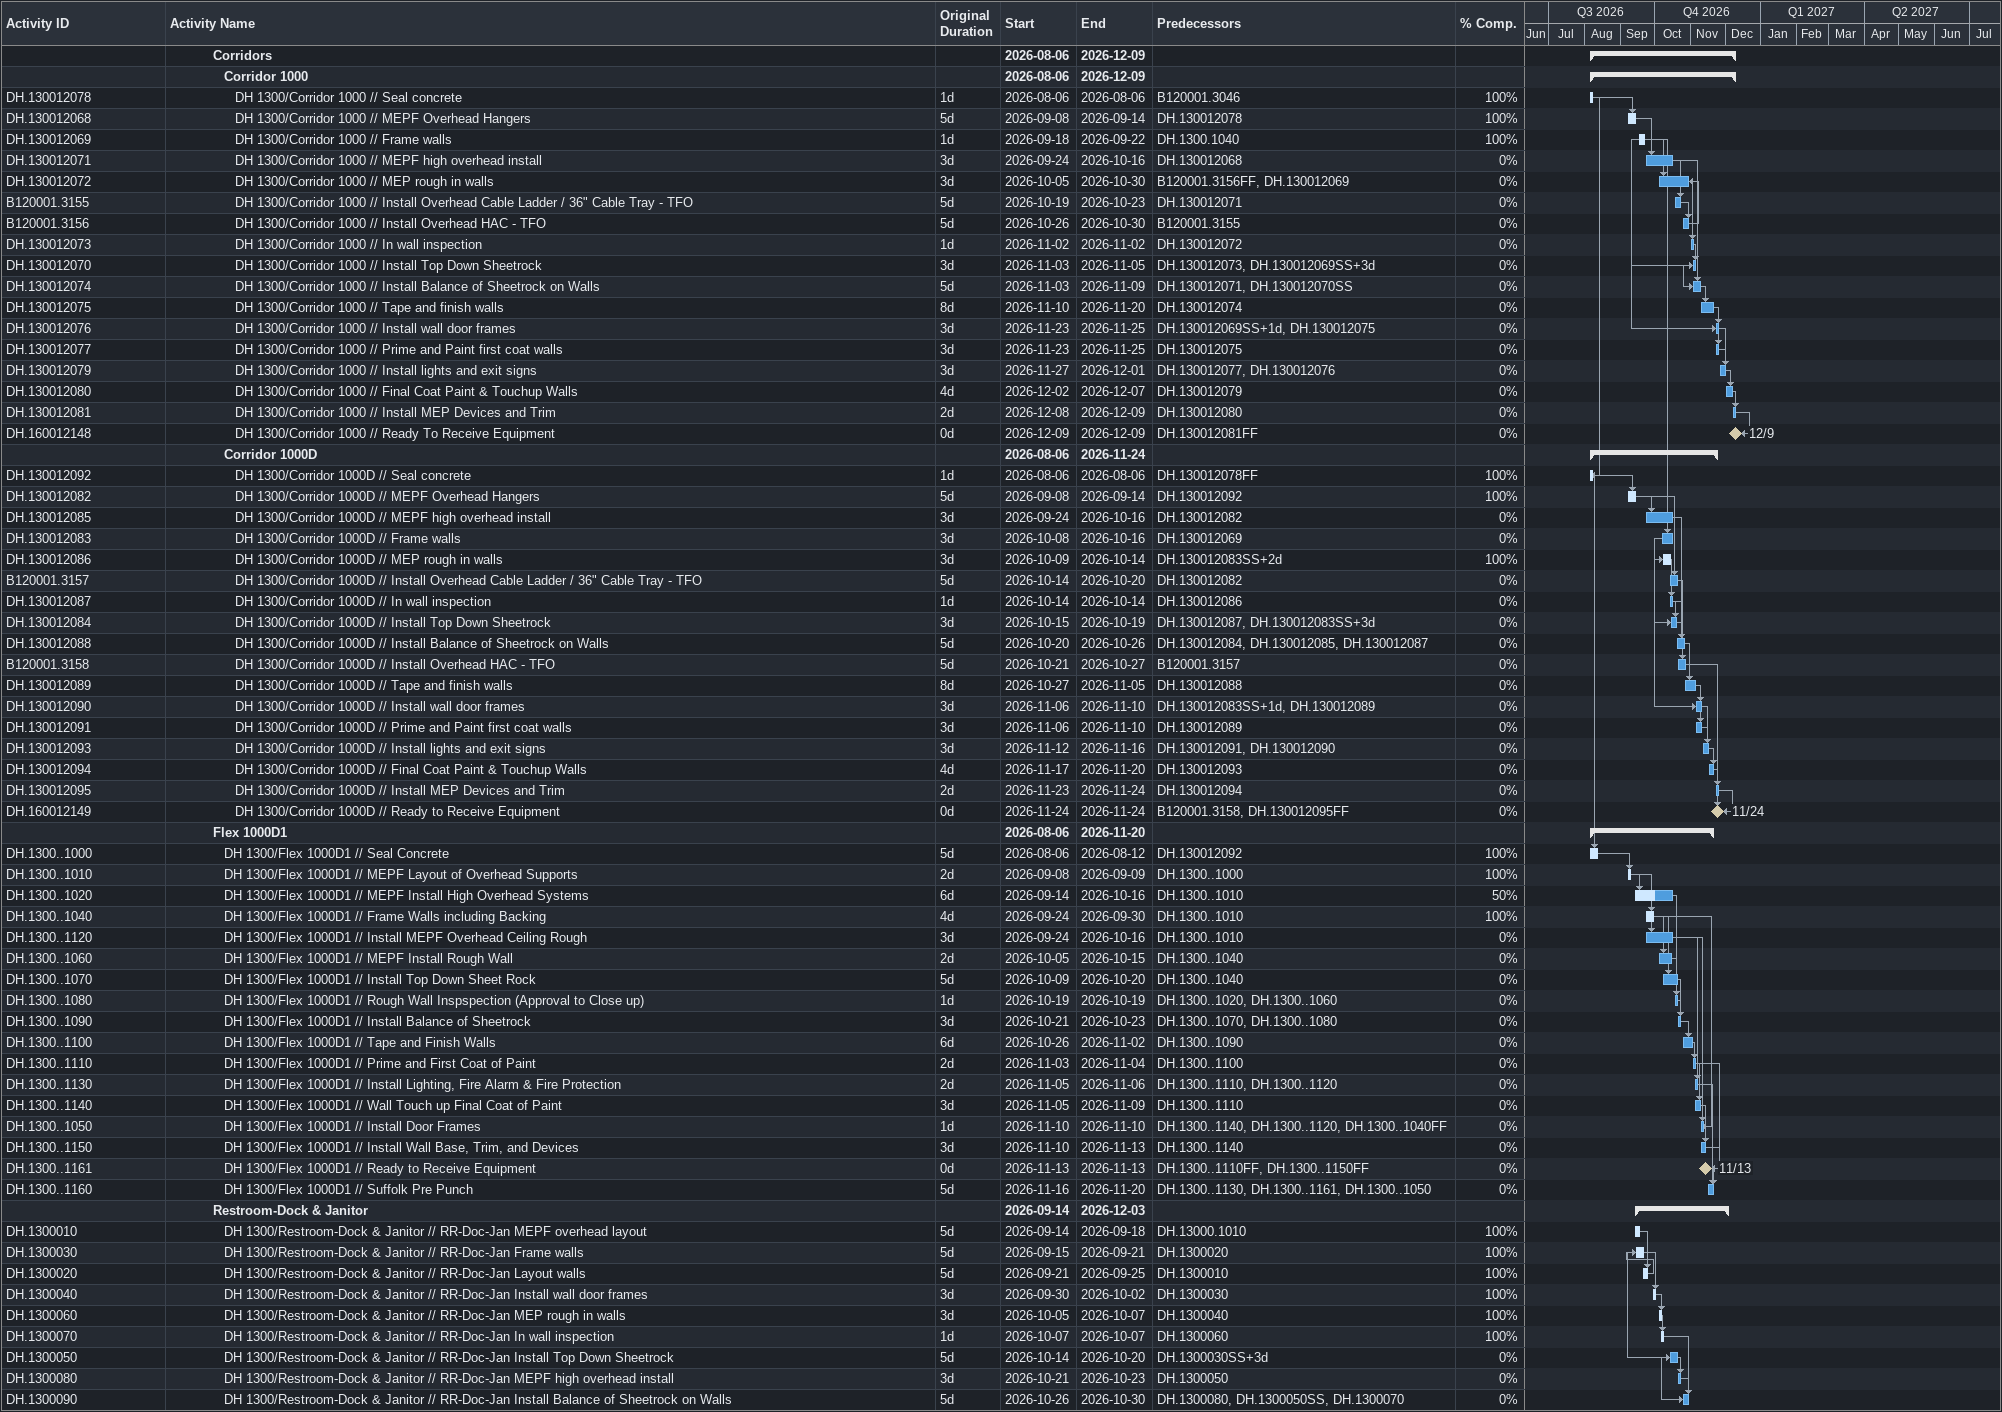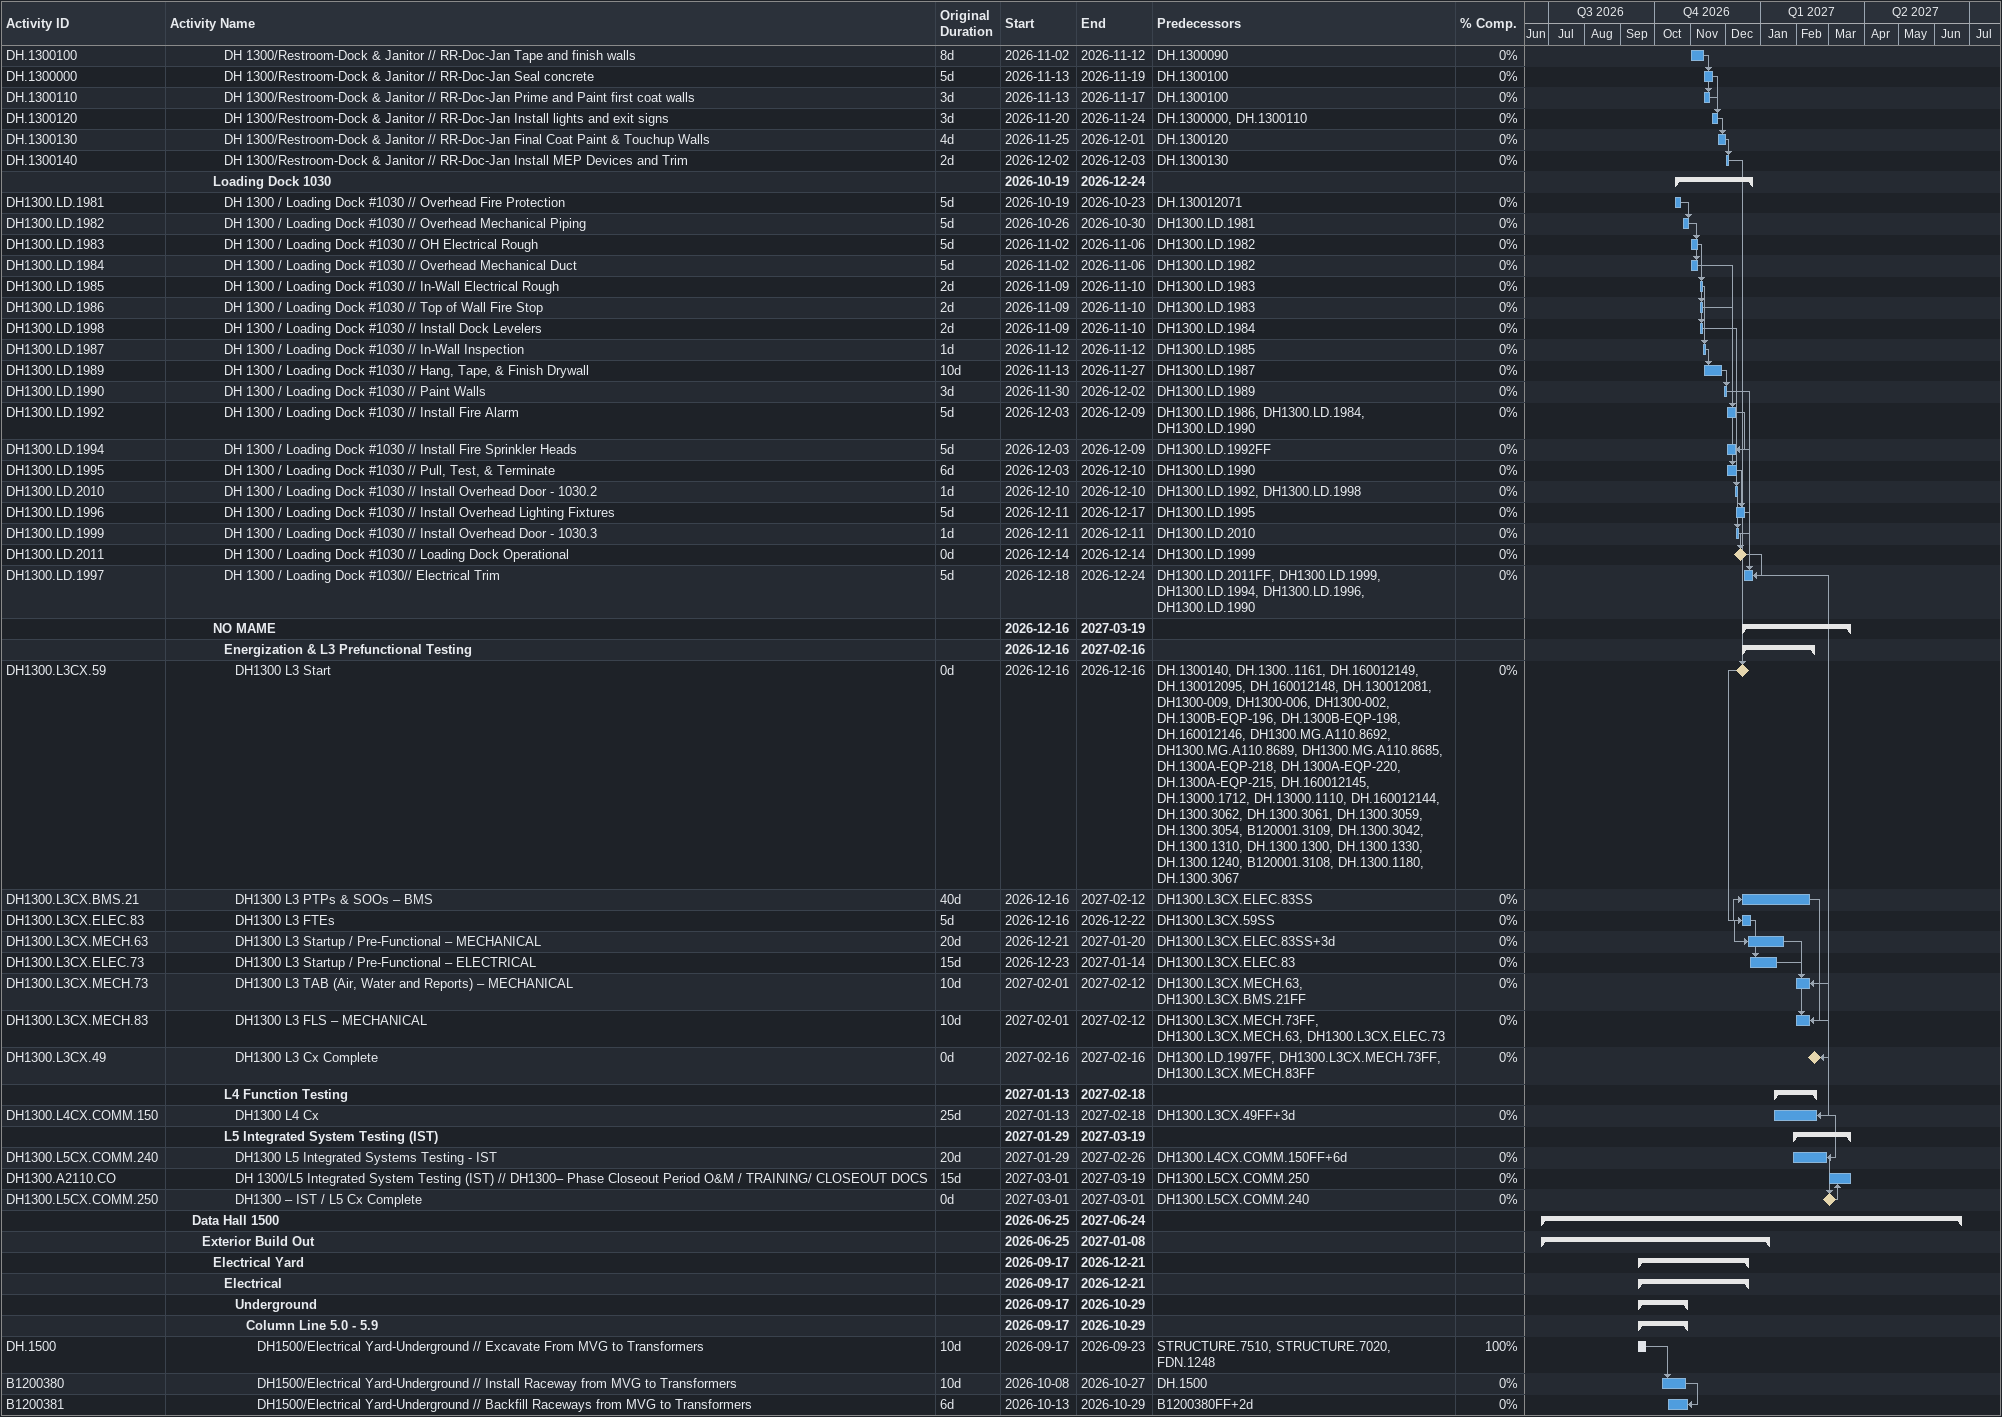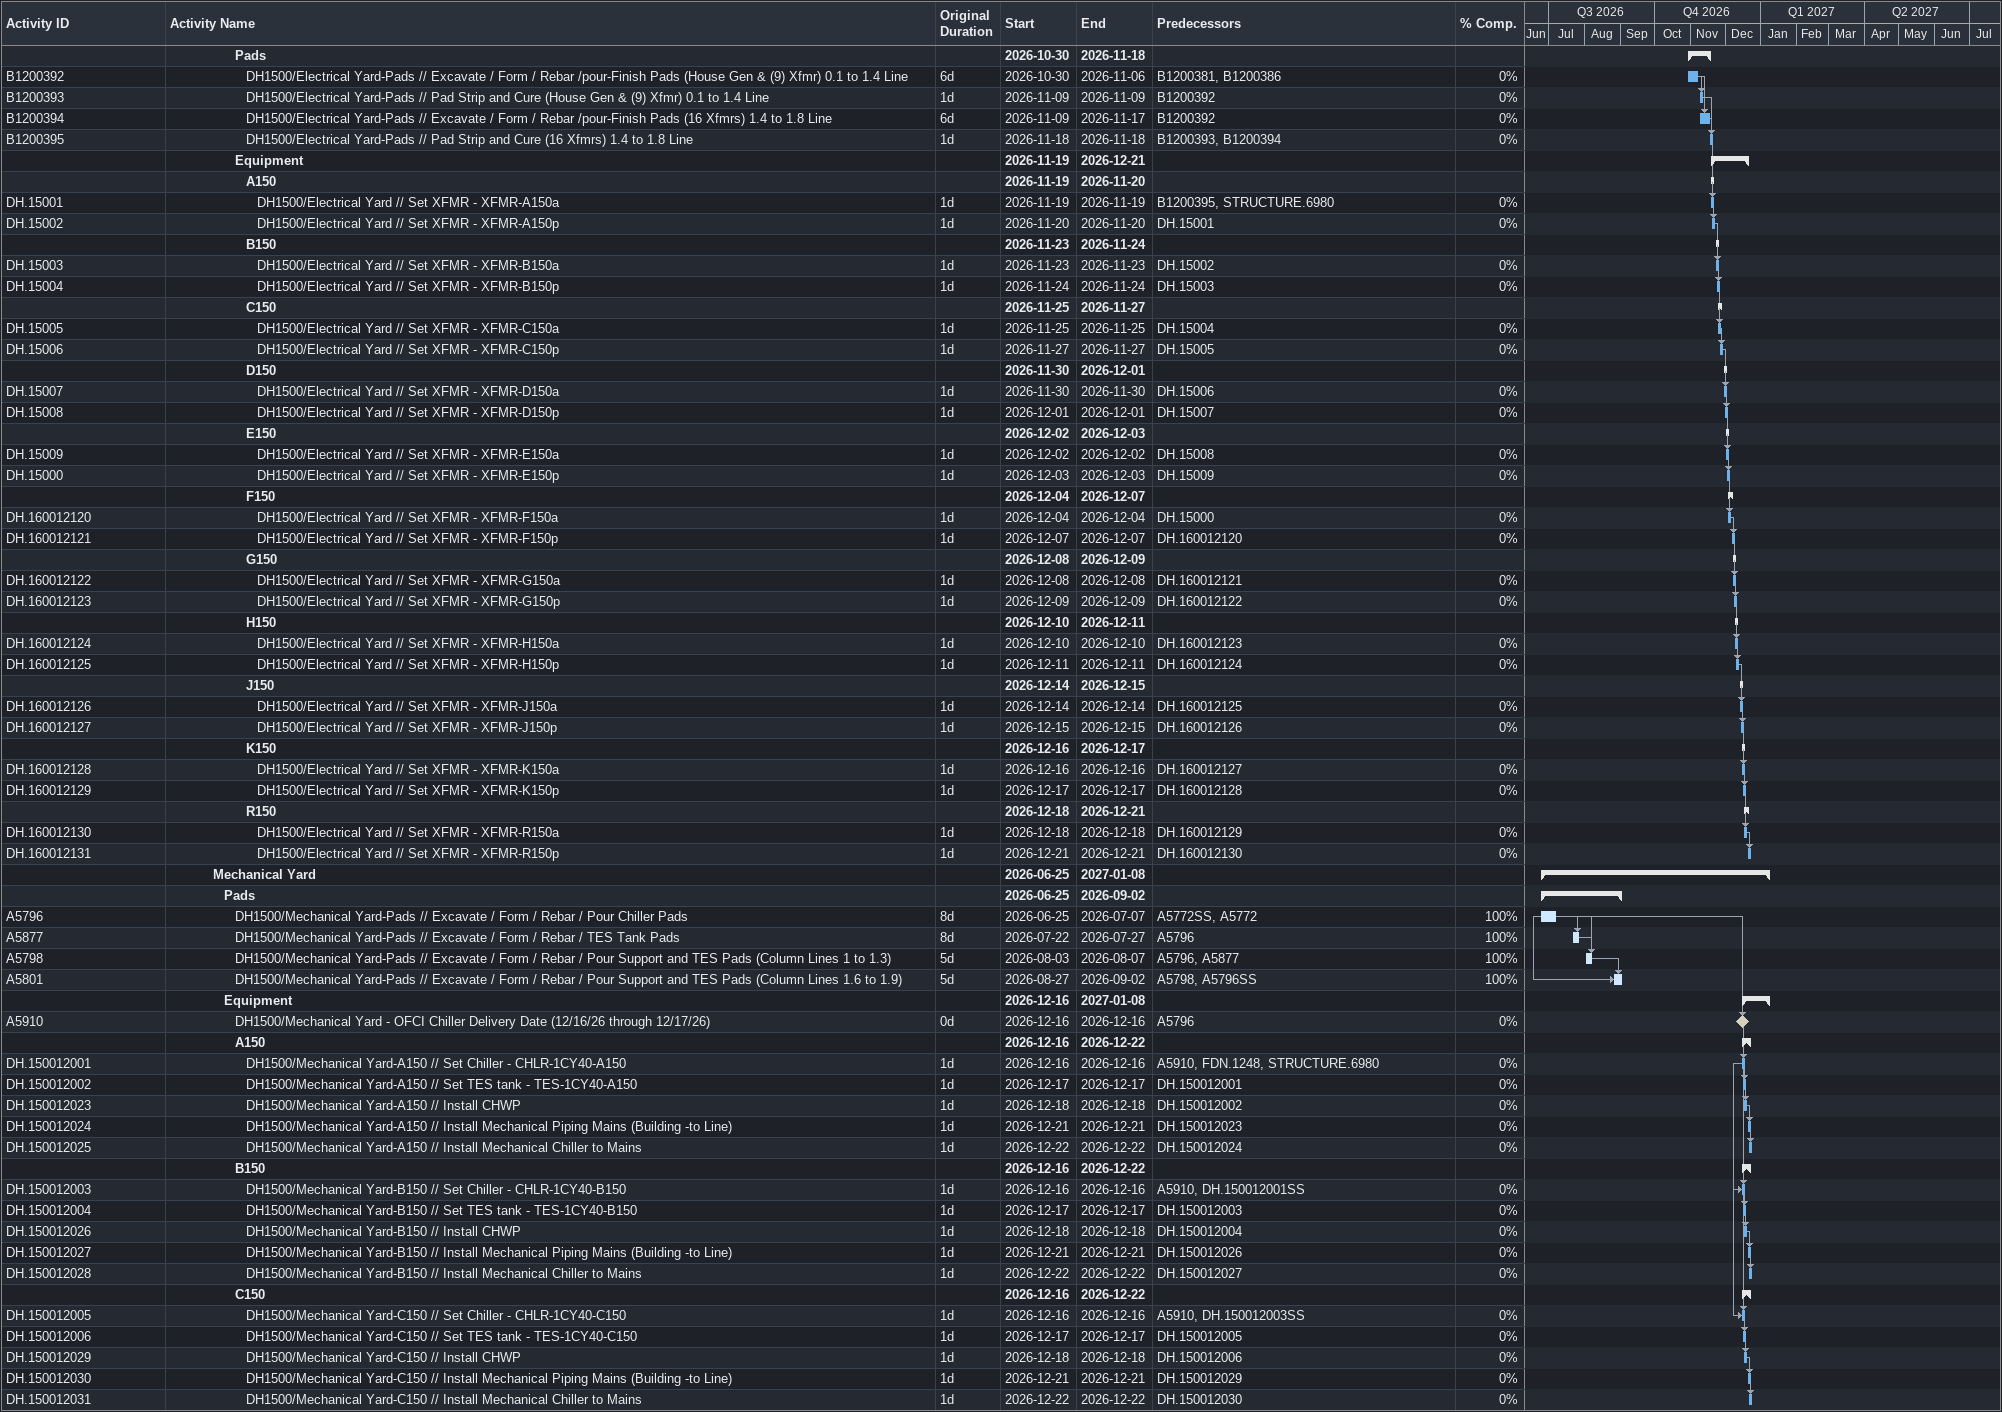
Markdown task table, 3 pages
| ID | Level | Task | Original duration | Start | Finish | Predecessors | % complete |
|---|---|---|---|---|---|---|---|
|  | 5 | **Corridors** |  | 2026-08-06 | 2026-12-09 |  |  |
|  | 6 | **Corridor 1000** |  | 2026-08-06 | 2026-12-09 |  |  |
| DH.130012078 | 7 | DH 1300/Corridor 1000 // Seal concrete | 1d | 2026-08-06 | 2026-08-06 | B120001.3046 | 100 |
| DH.130012068 | 7 | DH 1300/Corridor 1000 // MEPF Overhead Hangers | 5d | 2026-09-08 | 2026-09-14 | DH.130012078 | 100 |
| DH.130012069 | 7 | DH 1300/Corridor 1000 // Frame walls | 1d | 2026-09-18 | 2026-09-22 | DH.1300.1040 | 100 |
| DH.130012071 | 7 | DH 1300/Corridor 1000 // MEPF high overhead install | 3d | 2026-09-24 | 2026-10-16 | DH.130012068 | 0 |
| DH.130012072 | 7 | DH 1300/Corridor 1000 // MEP rough in walls | 3d | 2026-10-05 | 2026-10-30 | B120001.3156FF, DH.130012069 | 0 |
| B120001.3155 | 7 | DH 1300/Corridor 1000 // Install Overhead Cable Ladder / 36" Cable Tray - TFO | 5d | 2026-10-19 | 2026-10-23 | DH.130012071 | 0 |
| B120001.3156 | 7 | DH 1300/Corridor 1000 // Install Overhead HAC - TFO | 5d | 2026-10-26 | 2026-10-30 | B120001.3155 | 0 |
| DH.130012073 | 7 | DH 1300/Corridor 1000 // In wall inspection | 1d | 2026-11-02 | 2026-11-02 | DH.130012072 | 0 |
| DH.130012070 | 7 | DH 1300/Corridor 1000 // Install Top Down Sheetrock | 3d | 2026-11-03 | 2026-11-05 | DH.130012073, DH.130012069SS+3d | 0 |
| DH.130012074 | 7 | DH 1300/Corridor 1000 // Install Balance of Sheetrock on Walls | 5d | 2026-11-03 | 2026-11-09 | DH.130012071, DH.130012070SS | 0 |
| DH.130012075 | 7 | DH 1300/Corridor 1000 // Tape and finish walls | 8d | 2026-11-10 | 2026-11-20 | DH.130012074 | 0 |
| DH.130012076 | 7 | DH 1300/Corridor 1000 // Install wall door frames | 3d | 2026-11-23 | 2026-11-25 | DH.130012069SS+1d, DH.130012075 | 0 |
| DH.130012077 | 7 | DH 1300/Corridor 1000 // Prime and Paint first coat walls | 3d | 2026-11-23 | 2026-11-25 | DH.130012075 | 0 |
| DH.130012079 | 7 | DH 1300/Corridor 1000 // Install lights and exit signs | 3d | 2026-11-27 | 2026-12-01 | DH.130012077, DH.130012076 | 0 |
| DH.130012080 | 7 | DH 1300/Corridor 1000 // Final Coat Paint & Touchup Walls | 4d | 2026-12-02 | 2026-12-07 | DH.130012079 | 0 |
| DH.130012081 | 7 | DH 1300/Corridor 1000 // Install MEP Devices and Trim | 2d | 2026-12-08 | 2026-12-09 | DH.130012080 | 0 |
| DH.160012148 | 7 | DH 1300/Corridor 1000 // Ready To Receive Equipment | 0d | 2026-12-09 | 2026-12-09 | DH.130012081FF | 0 |
|  | 6 | **Corridor 1000D** |  | 2026-08-06 | 2026-11-24 |  |  |
| DH.130012092 | 7 | DH 1300/Corridor 1000D // Seal concrete | 1d | 2026-08-06 | 2026-08-06 | DH.130012078FF | 100 |
| DH.130012082 | 7 | DH 1300/Corridor 1000D // MEPF Overhead Hangers | 5d | 2026-09-08 | 2026-09-14 | DH.130012092 | 100 |
| DH.130012085 | 7 | DH 1300/Corridor 1000D // MEPF high overhead install | 3d | 2026-09-24 | 2026-10-16 | DH.130012082 | 0 |
| DH.130012083 | 7 | DH 1300/Corridor 1000D // Frame walls | 3d | 2026-10-08 | 2026-10-16 | DH.130012069 | 0 |
| DH.130012086 | 7 | DH 1300/Corridor 1000D // MEP rough in walls | 3d | 2026-10-09 | 2026-10-14 | DH.130012083SS+2d | 100 |
| B120001.3157 | 7 | DH 1300/Corridor 1000D // Install Overhead Cable Ladder / 36" Cable Tray - TFO | 5d | 2026-10-14 | 2026-10-20 | DH.130012082 | 0 |
| DH.130012087 | 7 | DH 1300/Corridor 1000D // In wall inspection | 1d | 2026-10-14 | 2026-10-14 | DH.130012086 | 0 |
| DH.130012084 | 7 | DH 1300/Corridor 1000D // Install Top Down Sheetrock | 3d | 2026-10-15 | 2026-10-19 | DH.130012087, DH.130012083SS+3d | 0 |
| DH.130012088 | 7 | DH 1300/Corridor 1000D // Install Balance of Sheetrock on Walls | 5d | 2026-10-20 | 2026-10-26 | DH.130012084, DH.130012085, DH.130012087 | 0 |
| B120001.3158 | 7 | DH 1300/Corridor 1000D // Install Overhead HAC - TFO | 5d | 2026-10-21 | 2026-10-27 | B120001.3157 | 0 |
| DH.130012089 | 7 | DH 1300/Corridor 1000D // Tape and finish walls | 8d | 2026-10-27 | 2026-11-05 | DH.130012088 | 0 |
| DH.130012090 | 7 | DH 1300/Corridor 1000D // Install wall door frames | 3d | 2026-11-06 | 2026-11-10 | DH.130012083SS+1d, DH.130012089 | 0 |
| DH.130012091 | 7 | DH 1300/Corridor 1000D // Prime and Paint first coat walls | 3d | 2026-11-06 | 2026-11-10 | DH.130012089 | 0 |
| DH.130012093 | 7 | DH 1300/Corridor 1000D // Install lights and exit signs | 3d | 2026-11-12 | 2026-11-16 | DH.130012091, DH.130012090 | 0 |
| DH.130012094 | 7 | DH 1300/Corridor 1000D // Final Coat Paint & Touchup Walls | 4d | 2026-11-17 | 2026-11-20 | DH.130012093 | 0 |
| DH.130012095 | 7 | DH 1300/Corridor 1000D // Install MEP Devices and Trim | 2d | 2026-11-23 | 2026-11-24 | DH.130012094 | 0 |
| DH.160012149 | 7 | DH 1300/Corridor 1000D // Ready to Receive Equipment | 0d | 2026-11-24 | 2026-11-24 | B120001.3158, DH.130012095FF | 0 |
|  | 5 | **Flex 1000D1** |  | 2026-08-06 | 2026-11-20 |  |  |
| DH.1300..1000 | 6 | DH 1300/Flex 1000D1 // Seal Concrete | 5d | 2026-08-06 | 2026-08-12 | DH.130012092 | 100 |
| DH.1300..1010 | 6 | DH 1300/Flex 1000D1 // MEPF Layout of Overhead Supports | 2d | 2026-09-08 | 2026-09-09 | DH.1300..1000 | 100 |
| DH.1300..1020 | 6 | DH 1300/Flex 1000D1 // MEPF Install High Overhead Systems | 6d | 2026-09-14 | 2026-10-16 | DH.1300..1010 | 50 |
| DH.1300..1040 | 6 | DH 1300/Flex 1000D1 // Frame Walls including Backing | 4d | 2026-09-24 | 2026-09-30 | DH.1300..1010 | 100 |
| DH.1300..1120 | 6 | DH 1300/Flex 1000D1 // Install MEPF Overhead Ceiling Rough | 3d | 2026-09-24 | 2026-10-16 | DH.1300..1010 | 0 |
| DH.1300..1060 | 6 | DH 1300/Flex 1000D1 // MEPF Install Rough Wall | 2d | 2026-10-05 | 2026-10-15 | DH.1300..1040 | 0 |
| DH.1300..1070 | 6 | DH 1300/Flex 1000D1 // Install Top Down Sheet Rock | 5d | 2026-10-09 | 2026-10-20 | DH.1300..1040 | 0 |
| DH.1300..1080 | 6 | DH 1300/Flex 1000D1 // Rough Wall Inspspection (Approval to Close up) | 1d | 2026-10-19 | 2026-10-19 | DH.1300..1020, DH.1300..1060 | 0 |
| DH.1300..1090 | 6 | DH 1300/Flex 1000D1 // Install Balance of Sheetrock | 3d | 2026-10-21 | 2026-10-23 | DH.1300..1070, DH.1300..1080 | 0 |
| DH.1300..1100 | 6 | DH 1300/Flex 1000D1 // Tape and Finish Walls | 6d | 2026-10-26 | 2026-11-02 | DH.1300..1090 | 0 |
| DH.1300..1110 | 6 | DH 1300/Flex 1000D1 // Prime and First Coat of Paint | 2d | 2026-11-03 | 2026-11-04 | DH.1300..1100 | 0 |
| DH.1300..1130 | 6 | DH 1300/Flex 1000D1 // Install Lighting, Fire Alarm & Fire Protection | 2d | 2026-11-05 | 2026-11-06 | DH.1300..1110, DH.1300..1120 | 0 |
| DH.1300..1140 | 6 | DH 1300/Flex 1000D1 // Wall Touch up Final Coat of Paint | 3d | 2026-11-05 | 2026-11-09 | DH.1300..1110 | 0 |
| DH.1300..1050 | 6 | DH 1300/Flex 1000D1 // Install Door Frames | 1d | 2026-11-10 | 2026-11-10 | DH.1300..1140, DH.1300..1120, DH.1300..1040FF | 0 |
| DH.1300..1150 | 6 | DH 1300/Flex 1000D1 // Install Wall Base, Trim, and Devices | 3d | 2026-11-10 | 2026-11-13 | DH.1300..1140 | 0 |
| DH.1300..1161 | 6 | DH 1300/Flex 1000D1 // Ready to Receive Equipment | 0d | 2026-11-13 | 2026-11-13 | DH.1300..1110FF, DH.1300..1150FF | 0 |
| DH.1300..1160 | 6 | DH 1300/Flex 1000D1 // Suffolk Pre Punch | 5d | 2026-11-16 | 2026-11-20 | DH.1300..1130, DH.1300..1161, DH.1300..1050 | 0 |
|  | 5 | **Restroom-Dock & Janitor** |  | 2026-09-14 | 2026-12-03 |  |  |
| DH.1300010 | 6 | DH 1300/Restroom-Dock & Janitor // RR-Doc-Jan MEPF overhead layout | 5d | 2026-09-14 | 2026-09-18 | DH.13000.1010 | 100 |
| DH.1300030 | 6 | DH 1300/Restroom-Dock & Janitor // RR-Doc-Jan Frame walls | 5d | 2026-09-15 | 2026-09-21 | DH.1300020 | 100 |
| DH.1300020 | 6 | DH 1300/Restroom-Dock & Janitor // RR-Doc-Jan Layout walls | 5d | 2026-09-21 | 2026-09-25 | DH.1300010 | 100 |
| DH.1300040 | 6 | DH 1300/Restroom-Dock & Janitor // RR-Doc-Jan Install wall door frames | 3d | 2026-09-30 | 2026-10-02 | DH.1300030 | 100 |
| DH.1300060 | 6 | DH 1300/Restroom-Dock & Janitor // RR-Doc-Jan MEP rough in walls | 3d | 2026-10-05 | 2026-10-07 | DH.1300040 | 100 |
| DH.1300070 | 6 | DH 1300/Restroom-Dock & Janitor // RR-Doc-Jan In wall inspection | 1d | 2026-10-07 | 2026-10-07 | DH.1300060 | 100 |
| DH.1300050 | 6 | DH 1300/Restroom-Dock & Janitor // RR-Doc-Jan Install Top Down Sheetrock | 5d | 2026-10-14 | 2026-10-20 | DH.1300030SS+3d | 0 |
| DH.1300080 | 6 | DH 1300/Restroom-Dock & Janitor // RR-Doc-Jan MEPF high overhead install | 3d | 2026-10-21 | 2026-10-23 | DH.1300050 | 0 |
| DH.1300090 | 6 | DH 1300/Restroom-Dock & Janitor // RR-Doc-Jan Install Balance of Sheetrock on Walls | 5d | 2026-10-26 | 2026-10-30 | DH.1300080, DH.1300050SS, DH.1300070 | 0 |
| DH.1300100 | 6 | DH 1300/Restroom-Dock & Janitor // RR-Doc-Jan Tape and finish walls | 8d | 2026-11-02 | 2026-11-12 | DH.1300090 | 0 |
| DH.1300000 | 6 | DH 1300/Restroom-Dock & Janitor // RR-Doc-Jan Seal concrete | 5d | 2026-11-13 | 2026-11-19 | DH.1300100 | 0 |
| DH.1300110 | 6 | DH 1300/Restroom-Dock & Janitor // RR-Doc-Jan Prime and Paint first coat walls | 3d | 2026-11-13 | 2026-11-17 | DH.1300100 | 0 |
| DH.1300120 | 6 | DH 1300/Restroom-Dock & Janitor // RR-Doc-Jan Install lights and exit signs | 3d | 2026-11-20 | 2026-11-24 | DH.1300000, DH.1300110 | 0 |
| DH.1300130 | 6 | DH 1300/Restroom-Dock & Janitor // RR-Doc-Jan Final Coat Paint & Touchup Walls | 4d | 2026-11-25 | 2026-12-01 | DH.1300120 | 0 |
| DH.1300140 | 6 | DH 1300/Restroom-Dock & Janitor // RR-Doc-Jan Install MEP Devices and Trim | 2d | 2026-12-02 | 2026-12-03 | DH.1300130 | 0 |
|  | 5 | **Loading Dock 1030** |  | 2026-10-19 | 2026-12-24 |  |  |
| DH1300.LD.1981 | 6 | DH 1300 / Loading Dock #1030 // Overhead Fire Protection | 5d | 2026-10-19 | 2026-10-23 | DH.130012071 | 0 |
| DH1300.LD.1982 | 6 | DH 1300 / Loading Dock #1030 // Overhead Mechanical Piping | 5d | 2026-10-26 | 2026-10-30 | DH1300.LD.1981 | 0 |
| DH1300.LD.1983 | 6 | DH 1300 / Loading Dock #1030 // OH Electrical Rough | 5d | 2026-11-02 | 2026-11-06 | DH1300.LD.1982 | 0 |
| DH1300.LD.1984 | 6 | DH 1300 / Loading Dock #1030 // Overhead Mechanical Duct | 5d | 2026-11-02 | 2026-11-06 | DH1300.LD.1982 | 0 |
| DH1300.LD.1985 | 6 | DH 1300 / Loading Dock #1030 // In-Wall Electrical Rough | 2d | 2026-11-09 | 2026-11-10 | DH1300.LD.1983 | 0 |
| DH1300.LD.1986 | 6 | DH 1300 / Loading Dock #1030 // Top of Wall Fire Stop | 2d | 2026-11-09 | 2026-11-10 | DH1300.LD.1983 | 0 |
| DH1300.LD.1998 | 6 | DH 1300 / Loading Dock #1030 // Install Dock Levelers | 2d | 2026-11-09 | 2026-11-10 | DH1300.LD.1984 | 0 |
| DH1300.LD.1987 | 6 | DH 1300 / Loading Dock #1030 // In-Wall Inspection | 1d | 2026-11-12 | 2026-11-12 | DH1300.LD.1985 | 0 |
| DH1300.LD.1989 | 6 | DH 1300 / Loading Dock #1030 // Hang, Tape, & Finish Drywall | 10d | 2026-11-13 | 2026-11-27 | DH1300.LD.1987 | 0 |
| DH1300.LD.1990 | 6 | DH 1300 / Loading Dock #1030 // Paint Walls | 3d | 2026-11-30 | 2026-12-02 | DH1300.LD.1989 | 0 |
| DH1300.LD.1992 | 6 | DH 1300 / Loading Dock #1030 // Install Fire Alarm | 5d | 2026-12-03 | 2026-12-09 | DH1300.LD.1986, DH1300.LD.1984, DH1300.LD.1990 | 0 |
| DH1300.LD.1994 | 6 | DH 1300 / Loading Dock #1030 // Install Fire Sprinkler Heads | 5d | 2026-12-03 | 2026-12-09 | DH1300.LD.1992FF | 0 |
| DH1300.LD.1995 | 6 | DH 1300 / Loading Dock #1030 // Pull, Test, & Terminate | 6d | 2026-12-03 | 2026-12-10 | DH1300.LD.1990 | 0 |
| DH1300.LD.2010 | 6 | DH 1300 / Loading Dock #1030 // Install Overhead Door - 1030.2 | 1d | 2026-12-10 | 2026-12-10 | DH1300.LD.1992, DH1300.LD.1998 | 0 |
| DH1300.LD.1996 | 6 | DH 1300 / Loading Dock #1030 // Install Overhead Lighting Fixtures | 5d | 2026-12-11 | 2026-12-17 | DH1300.LD.1995 | 0 |
| DH1300.LD.1999 | 6 | DH 1300 / Loading Dock #1030 // Install Overhead Door - 1030.3 | 1d | 2026-12-11 | 2026-12-11 | DH1300.LD.2010 | 0 |
| DH1300.LD.2011 | 6 | DH 1300 / Loading Dock #1030 // Loading Dock Operational | 0d | 2026-12-14 | 2026-12-14 | DH1300.LD.1999 | 0 |
| DH1300.LD.1997 | 6 | DH 1300 / Loading Dock #1030// Electrical Trim | 5d | 2026-12-18 | 2026-12-24 | DH1300.LD.2011FF, DH1300.LD.1999, DH1300.LD.1994, DH1300.LD.1996, DH1300.LD.1990 | 0 |
|  | 5 | **NO MAME** |  | 2026-12-16 | 2027-03-19 |  |  |
|  | 6 | **Energization & L3 Prefunctional Testing** |  | 2026-12-16 | 2027-02-16 |  |  |
| DH1300.L3CX.59 | 7 | DH1300 L3 Start | 0d | 2026-12-16 | 2026-12-16 | DH.1300140, DH.1300..1161, DH.160012149, DH.130012095, DH.160012148, DH.130012081, DH1300-009, DH1300-006, DH1300-002, DH.1300B-EQP-196, DH.1300B-EQP-198, DH.160012146, DH1300.MG.A110.8692, DH1300.MG.A110.8689, DH1300.MG.A110.8685, DH.1300A-EQP-218, DH.1300A-EQP-220, DH.1300A-EQP-215, DH.160012145, DH.13000.1712, DH.13000.1110, DH.160012144, DH.1300.3062, DH.1300.3061, DH.1300.3059, DH.1300.3054, B120001.3109, DH.1300.3042, DH.1300.1310, DH.1300.1300, DH.1300.1330, DH.1300.1240, B120001.3108, DH.1300.1180, DH.1300.3067 | 0 |
| DH1300.L3CX.BMS.21 | 7 | DH1300 L3 PTPs & SOOs – BMS | 40d | 2026-12-16 | 2027-02-12 | DH1300.L3CX.ELEC.83SS | 0 |
| DH1300.L3CX.ELEC.83 | 7 | DH1300 L3 FTEs | 5d | 2026-12-16 | 2026-12-22 | DH1300.L3CX.59SS | 0 |
| DH1300.L3CX.MECH.63 | 7 | DH1300 L3 Startup / Pre-Functional – MECHANICAL | 20d | 2026-12-21 | 2027-01-20 | DH1300.L3CX.ELEC.83SS+3d | 0 |
| DH1300.L3CX.ELEC.73 | 7 | DH1300 L3 Startup / Pre-Functional – ELECTRICAL | 15d | 2026-12-23 | 2027-01-14 | DH1300.L3CX.ELEC.83 | 0 |
| DH1300.L3CX.MECH.73 | 7 | DH1300 L3 TAB (Air, Water and Reports) – MECHANICAL | 10d | 2027-02-01 | 2027-02-12 | DH1300.L3CX.MECH.63, DH1300.L3CX.BMS.21FF | 0 |
| DH1300.L3CX.MECH.83 | 7 | DH1300 L3 FLS – MECHANICAL | 10d | 2027-02-01 | 2027-02-12 | DH1300.L3CX.MECH.73FF, DH1300.L3CX.MECH.63, DH1300.L3CX.ELEC.73 | 0 |
| DH1300.L3CX.49 | 7 | DH1300 L3 Cx Complete | 0d | 2027-02-16 | 2027-02-16 | DH1300.LD.1997FF, DH1300.L3CX.MECH.73FF, DH1300.L3CX.MECH.83FF | 0 |
|  | 6 | **L4 Function Testing** |  | 2027-01-13 | 2027-02-18 |  |  |
| DH1300.L4CX.COMM.150 | 7 | DH1300 L4 Cx | 25d | 2027-01-13 | 2027-02-18 | DH1300.L3CX.49FF+3d | 0 |
|  | 6 | **L5 Integrated System Testing (IST)** |  | 2027-01-29 | 2027-03-19 |  |  |
| DH1300.L5CX.COMM.240 | 7 | DH1300 L5 Integrated Systems Testing - IST | 20d | 2027-01-29 | 2027-02-26 | DH1300.L4CX.COMM.150FF+6d | 0 |
| DH1300.A2110.CO | 7 | DH 1300/L5 Integrated System Testing (IST) // DH1300– Phase Closeout Period O&M / TRAINING/ CLOSEOUT DOCS | 15d | 2027-03-01 | 2027-03-19 | DH1300.L5CX.COMM.250 | 0 |
| DH1300.L5CX.COMM.250 | 7 | DH1300 – IST / L5 Cx Complete | 0d | 2027-03-01 | 2027-03-01 | DH1300.L5CX.COMM.240 | 0 |
|  | 3 | **Data Hall 1500** |  | 2026-06-25 | 2027-06-24 |  |  |
|  | 4 | **Exterior Build Out** |  | 2026-06-25 | 2027-01-08 |  |  |
|  | 5 | **Electrical Yard** |  | 2026-09-17 | 2026-12-21 |  |  |
|  | 6 | **Electrical** |  | 2026-09-17 | 2026-12-21 |  |  |
|  | 7 | **Underground** |  | 2026-09-17 | 2026-10-29 |  |  |
|  | 8 | **Column Line 5.0 - 5.9** |  | 2026-09-17 | 2026-10-29 |  |  |
| DH.1500 | 9 | DH1500/Electrical Yard-Underground // Excavate From MVG to Transformers | 10d | 2026-09-17 | 2026-09-23 | STRUCTURE.7510, STRUCTURE.7020, FDN.1248 | 100 |
| B1200380 | 9 | DH1500/Electrical Yard-Underground // Install Raceway from MVG to Transformers | 10d | 2026-10-08 | 2026-10-27 | DH.1500 | 0 |
| B1200381 | 9 | DH1500/Electrical Yard-Underground // Backfill Raceways from MVG to Transformers | 6d | 2026-10-13 | 2026-10-29 | B1200380FF+2d | 0 |
|  | 7 | **Pads** |  | 2026-10-30 | 2026-11-18 |  |  |
| B1200392 | 8 | DH1500/Electrical Yard-Pads // Excavate / Form / Rebar /pour-Finish Pads (House Gen & (9) Xfmr) 0.1 to 1.4 Line | 6d | 2026-10-30 | 2026-11-06 | B1200381, B1200386 | 0 |
| B1200393 | 8 | DH1500/Electrical Yard-Pads // Pad Strip and Cure (House Gen & (9) Xfmr) 0.1 to 1.4 Line | 1d | 2026-11-09 | 2026-11-09 | B1200392 | 0 |
| B1200394 | 8 | DH1500/Electrical Yard-Pads // Excavate / Form / Rebar /pour-Finish Pads (16 Xfmrs) 1.4 to 1.8 Line | 6d | 2026-11-09 | 2026-11-17 | B1200392 | 0 |
| B1200395 | 8 | DH1500/Electrical Yard-Pads // Pad Strip and Cure (16 Xfmrs) 1.4 to 1.8 Line | 1d | 2026-11-18 | 2026-11-18 | B1200393, B1200394 | 0 |
|  | 7 | **Equipment** |  | 2026-11-19 | 2026-12-21 |  |  |
|  | 8 | **A150** |  | 2026-11-19 | 2026-11-20 |  |  |
| DH.15001 | 9 | DH1500/Electrical Yard // Set XFMR - XFMR-A150a | 1d | 2026-11-19 | 2026-11-19 | B1200395, STRUCTURE.6980 | 0 |
| DH.15002 | 9 | DH1500/Electrical Yard // Set XFMR - XFMR-A150p | 1d | 2026-11-20 | 2026-11-20 | DH.15001 | 0 |
|  | 8 | **B150** |  | 2026-11-23 | 2026-11-24 |  |  |
| DH.15003 | 9 | DH1500/Electrical Yard // Set XFMR - XFMR-B150a | 1d | 2026-11-23 | 2026-11-23 | DH.15002 | 0 |
| DH.15004 | 9 | DH1500/Electrical Yard // Set XFMR - XFMR-B150p | 1d | 2026-11-24 | 2026-11-24 | DH.15003 | 0 |
|  | 8 | **C150** |  | 2026-11-25 | 2026-11-27 |  |  |
| DH.15005 | 9 | DH1500/Electrical Yard // Set XFMR - XFMR-C150a | 1d | 2026-11-25 | 2026-11-25 | DH.15004 | 0 |
| DH.15006 | 9 | DH1500/Electrical Yard // Set XFMR - XFMR-C150p | 1d | 2026-11-27 | 2026-11-27 | DH.15005 | 0 |
|  | 8 | **D150** |  | 2026-11-30 | 2026-12-01 |  |  |
| DH.15007 | 9 | DH1500/Electrical Yard // Set XFMR - XFMR-D150a | 1d | 2026-11-30 | 2026-11-30 | DH.15006 | 0 |
| DH.15008 | 9 | DH1500/Electrical Yard // Set XFMR - XFMR-D150p | 1d | 2026-12-01 | 2026-12-01 | DH.15007 | 0 |
|  | 8 | **E150** |  | 2026-12-02 | 2026-12-03 |  |  |
| DH.15009 | 9 | DH1500/Electrical Yard // Set XFMR - XFMR-E150a | 1d | 2026-12-02 | 2026-12-02 | DH.15008 | 0 |
| DH.15000 | 9 | DH1500/Electrical Yard // Set XFMR - XFMR-E150p | 1d | 2026-12-03 | 2026-12-03 | DH.15009 | 0 |
|  | 8 | **F150** |  | 2026-12-04 | 2026-12-07 |  |  |
| DH.160012120 | 9 | DH1500/Electrical Yard // Set XFMR - XFMR-F150a | 1d | 2026-12-04 | 2026-12-04 | DH.15000 | 0 |
| DH.160012121 | 9 | DH1500/Electrical Yard // Set XFMR - XFMR-F150p | 1d | 2026-12-07 | 2026-12-07 | DH.160012120 | 0 |
|  | 8 | **G150** |  | 2026-12-08 | 2026-12-09 |  |  |
| DH.160012122 | 9 | DH1500/Electrical Yard // Set XFMR - XFMR-G150a | 1d | 2026-12-08 | 2026-12-08 | DH.160012121 | 0 |
| DH.160012123 | 9 | DH1500/Electrical Yard // Set XFMR - XFMR-G150p | 1d | 2026-12-09 | 2026-12-09 | DH.160012122 | 0 |
|  | 8 | **H150** |  | 2026-12-10 | 2026-12-11 |  |  |
| DH.160012124 | 9 | DH1500/Electrical Yard // Set XFMR - XFMR-H150a | 1d | 2026-12-10 | 2026-12-10 | DH.160012123 | 0 |
| DH.160012125 | 9 | DH1500/Electrical Yard // Set XFMR - XFMR-H150p | 1d | 2026-12-11 | 2026-12-11 | DH.160012124 | 0 |
|  | 8 | **J150** |  | 2026-12-14 | 2026-12-15 |  |  |
| DH.160012126 | 9 | DH1500/Electrical Yard // Set XFMR - XFMR-J150a | 1d | 2026-12-14 | 2026-12-14 | DH.160012125 | 0 |
| DH.160012127 | 9 | DH1500/Electrical Yard // Set XFMR - XFMR-J150p | 1d | 2026-12-15 | 2026-12-15 | DH.160012126 | 0 |
|  | 8 | **K150** |  | 2026-12-16 | 2026-12-17 |  |  |
| DH.160012128 | 9 | DH1500/Electrical Yard // Set XFMR - XFMR-K150a | 1d | 2026-12-16 | 2026-12-16 | DH.160012127 | 0 |
| DH.160012129 | 9 | DH1500/Electrical Yard // Set XFMR - XFMR-K150p | 1d | 2026-12-17 | 2026-12-17 | DH.160012128 | 0 |
|  | 8 | **R150** |  | 2026-12-18 | 2026-12-21 |  |  |
| DH.160012130 | 9 | DH1500/Electrical Yard // Set XFMR - XFMR-R150a | 1d | 2026-12-18 | 2026-12-18 | DH.160012129 | 0 |
| DH.160012131 | 9 | DH1500/Electrical Yard // Set XFMR - XFMR-R150p | 1d | 2026-12-21 | 2026-12-21 | DH.160012130 | 0 |
|  | 5 | **Mechanical Yard** |  | 2026-06-25 | 2027-01-08 |  |  |
|  | 6 | **Pads** |  | 2026-06-25 | 2026-09-02 |  |  |
| A5796 | 7 | DH1500/Mechanical Yard-Pads // Excavate / Form / Rebar / Pour Chiller Pads | 8d | 2026-06-25 | 2026-07-07 | A5772SS, A5772 | 100 |
| A5877 | 7 | DH1500/Mechanical Yard-Pads // Excavate / Form / Rebar / TES Tank Pads | 8d | 2026-07-22 | 2026-07-27 | A5796 | 100 |
| A5798 | 7 | DH1500/Mechanical Yard-Pads // Excavate / Form / Rebar / Pour Support and TES Pads (Column Lines 1 to 1.3) | 5d | 2026-08-03 | 2026-08-07 | A5796, A5877 | 100 |
| A5801 | 7 | DH1500/Mechanical Yard-Pads // Excavate / Form / Rebar / Pour Support and TES Pads (Column Lines 1.6 to 1.9) | 5d | 2026-08-27 | 2026-09-02 | A5798, A5796SS | 100 |
|  | 6 | **Equipment** |  | 2026-12-16 | 2027-01-08 |  |  |
| A5910 | 7 | DH1500/Mechanical Yard - OFCI Chiller Delivery Date (12/16/26 through 12/17/26) | 0d | 2026-12-16 | 2026-12-16 | A5796 | 0 |
|  | 7 | **A150** |  | 2026-12-16 | 2026-12-22 |  |  |
| DH.150012001 | 8 | DH1500/Mechanical Yard-A150 // Set Chiller - CHLR-1CY40-A150 | 1d | 2026-12-16 | 2026-12-16 | A5910, FDN.1248, STRUCTURE.6980 | 0 |
| DH.150012002 | 8 | DH1500/Mechanical Yard-A150 // Set TES tank - TES-1CY40-A150 | 1d | 2026-12-17 | 2026-12-17 | DH.150012001 | 0 |
| DH.150012023 | 8 | DH1500/Mechanical Yard-A150 // Install CHWP | 1d | 2026-12-18 | 2026-12-18 | DH.150012002 | 0 |
| DH.150012024 | 8 | DH1500/Mechanical Yard-A150 // Install Mechanical Piping Mains (Building -to Line) | 1d | 2026-12-21 | 2026-12-21 | DH.150012023 | 0 |
| DH.150012025 | 8 | DH1500/Mechanical Yard-A150 // Install Mechanical Chiller to Mains | 1d | 2026-12-22 | 2026-12-22 | DH.150012024 | 0 |
|  | 7 | **B150** |  | 2026-12-16 | 2026-12-22 |  |  |
| DH.150012003 | 8 | DH1500/Mechanical Yard-B150 // Set Chiller - CHLR-1CY40-B150 | 1d | 2026-12-16 | 2026-12-16 | A5910, DH.150012001SS | 0 |
| DH.150012004 | 8 | DH1500/Mechanical Yard-B150 // Set TES tank - TES-1CY40-B150 | 1d | 2026-12-17 | 2026-12-17 | DH.150012003 | 0 |
| DH.150012026 | 8 | DH1500/Mechanical Yard-B150 // Install CHWP | 1d | 2026-12-18 | 2026-12-18 | DH.150012004 | 0 |
| DH.150012027 | 8 | DH1500/Mechanical Yard-B150 // Install Mechanical Piping Mains (Building -to Line) | 1d | 2026-12-21 | 2026-12-21 | DH.150012026 | 0 |
| DH.150012028 | 8 | DH1500/Mechanical Yard-B150 // Install Mechanical Chiller to Mains | 1d | 2026-12-22 | 2026-12-22 | DH.150012027 | 0 |
|  | 7 | **C150** |  | 2026-12-16 | 2026-12-22 |  |  |
| DH.150012005 | 8 | DH1500/Mechanical Yard-C150 // Set Chiller - CHLR-1CY40-C150 | 1d | 2026-12-16 | 2026-12-16 | A5910, DH.150012003SS | 0 |
| DH.150012006 | 8 | DH1500/Mechanical Yard-C150 // Set TES tank - TES-1CY40-C150 | 1d | 2026-12-17 | 2026-12-17 | DH.150012005 | 0 |
| DH.150012029 | 8 | DH1500/Mechanical Yard-C150 // Install CHWP | 1d | 2026-12-18 | 2026-12-18 | DH.150012006 | 0 |
| DH.150012030 | 8 | DH1500/Mechanical Yard-C150 // Install Mechanical Piping Mains (Building -to Line) | 1d | 2026-12-21 | 2026-12-21 | DH.150012029 | 0 |
| DH.150012031 | 8 | DH1500/Mechanical Yard-C150 // Install Mechanical Chiller to Mains | 1d | 2026-12-22 | 2026-12-22 | DH.150012030 | 0 |
